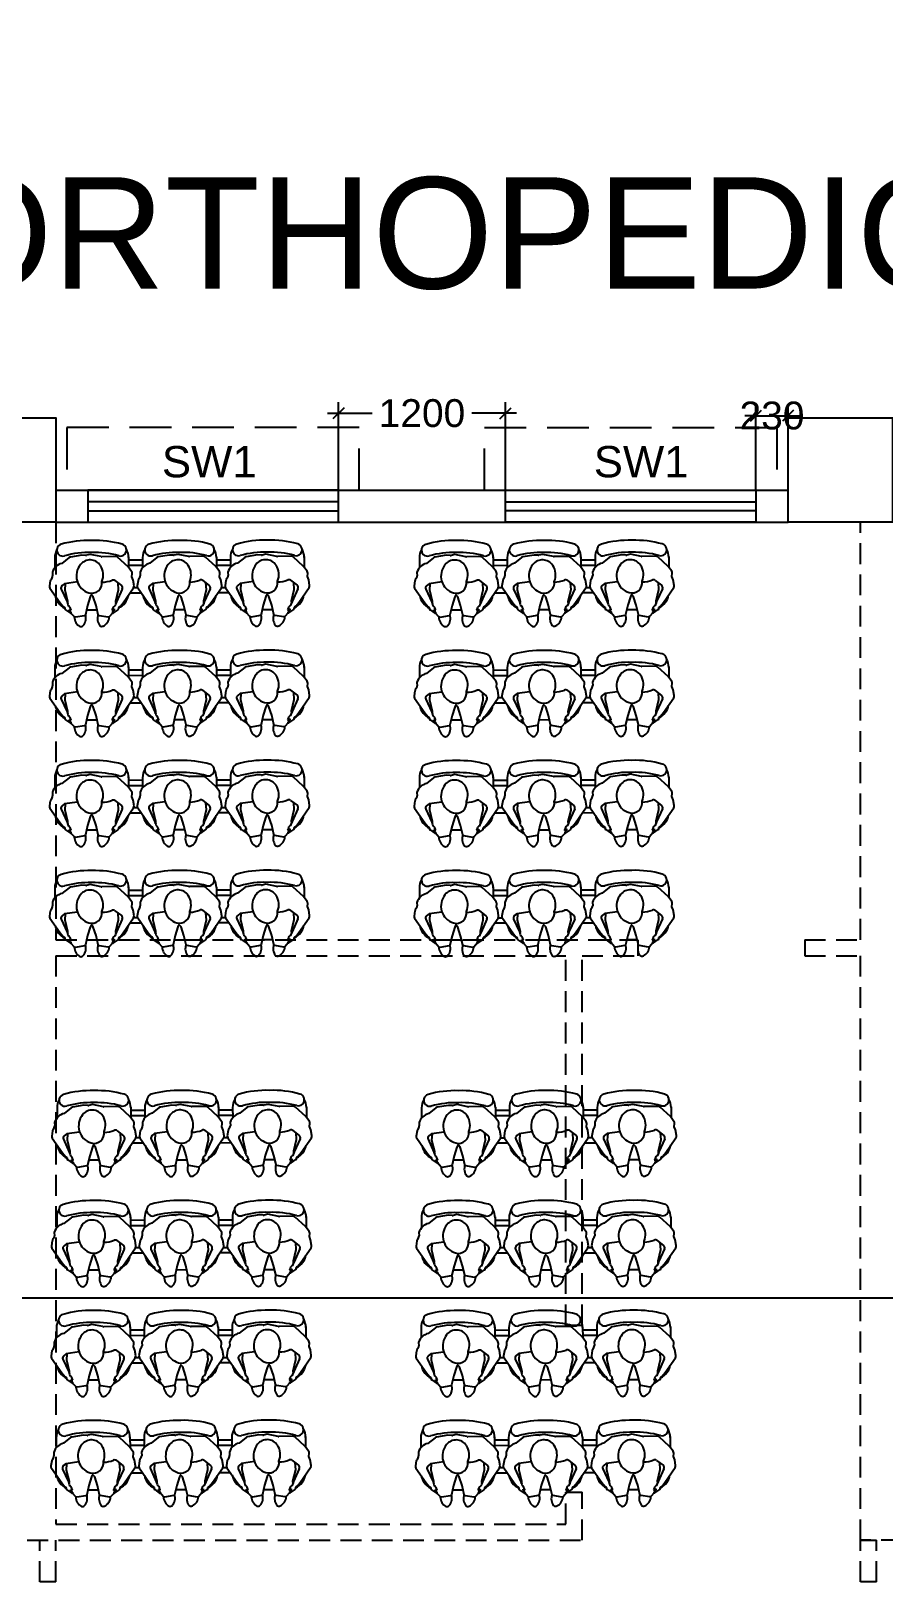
# Model space of a CAD drawing. Extents: x 6345096 to 6738923, y -6490958 to -6305885.
# Drawn here: x 6629733 to 6635861, y -6427259 to -6416114 of the extents above; entities that cross this region are included whole.
import ezdxf
from ezdxf.enums import TextEntityAlignment as Align

# ---------------------------------------------------------------- set-up
doc = ezdxf.new("R2010")
doc.units = 0
doc.header["$LTSCALE"] = 600
doc.header["$MEASUREMENT"] = 0
doc.header["$PDMODE"] = 35
doc.linetypes.add('DASHED', pattern=[0.75, 0.5, -0.25])
doc.linetypes.add('HIDDEN', pattern=[0.375, 0.25, -0.125])
doc.layers.get('0').update_dxf_attribs({"linetype": 'CONTINUOUS'})
doc.layers.get('Defpoints').update_dxf_attribs({"linetype": 'CONTINUOUS'})
for name, color, linetype in [('chajja', 7, 'CONTINUOUS'), ('DIM-TEXT', 8, 'CONTINUOUS'), ('furniture', 33, 'CONTINUOUS'), ('HS', 251, 'CONTINUOUS'), ('joinery', 7, 'CONTINUOUS'), ('LA-column', 3, 'CONTINUOUS'), ('Walls', 7, 'CONTINUOUS'), ('WIN', 151, 'CONTINUOUS'), ('Working Dim', 5, 'CONTINUOUS')]:
    doc.layers.add(name, color=color, linetype=linetype)
doc.styles.add('ari', font='arial.ttf')
doc.styles.add('RT', font='romant.shx')
doc.dimstyles.new('int. dim', dxfattribs={"dimtxt": 200, "dimasz": 80, "dimexe": 80, "dimexo": 0, "dimgap": 70, "dimtad": 0, "dimdec": 0, "dimzin": 12, "dimdsep": 46, "dimtxsty": 'ari', "dimblk": 'OBLIQUE', "dimcen": 2, "dimdle": 80, "dimclrd": 256, "dimclre": 256, "dimclrt": 6, "dimadec": 0, "dimazin": 0, "dimtfac": 1, "dimtdec": 0, "dimtix": 1, "dimtmove": 2, "dimatfit": 3, "dimfxl": 1, "dimtolj": 1, "dimtzin": 0, "dimlwd": -1, "dimlwe": -1, "dimarcsym": 0})
doc.dimstyles.new('TEXT', dxfattribs={"dimscale": 0, "dimtxt": 600, "dimasz": 300, "dimexe": 300, "dimexo": 30, "dimgap": 50, "dimtad": 0, "dimdec": 0, "dimzin": 0, "dimdsep": 46, "dimtxsty": 'RT', "dimblk": 'OBLIQUE', "dimcen": 0.09, "dimdle": 300, "dimclrd": 256, "dimclre": 256, "dimclrt": 170, "dimadec": 0, "dimazin": 0, "dimtfac": 1, "dimtdec": 0, "dimtofl": 0, "dimtmove": 2, "dimatfit": 3, "dimfxl": 1, "dimfrac": 2, "dimtolj": 1, "dimtzin": 0, "dimlwd": -1, "dimlwe": -1, "dimarcsym": 0})

# ---------------------------------------------------------------- blocks, each defined once
blk = doc.blocks.new('_Oblique')
at = {"color": 0, "linetype": 'ByBlock', "lineweight": -2}
blk.add_line((-0.5, -0.5), (0.5, 0.5), dxfattribs=at)
blk = doc.blocks.new('*D1208')
at = {"layer": 'Defpoints', "color": 0, "transparency": 16777216}
for p in [(6633141.764389266, -6418860.612126281), (6631942.263608371, -6419413.709595487, 2.282652357481021), (6633141.764389266, -6419413.709595487, 2.282652357481021)]:
    blk.add_point(p, dxfattribs=at)
at = {"layer": 'Working Dim', "transparency": 16777216}
for p, q in [((6631942.263608371, -6419413.709595487), (6631942.263608371, -6418780.612126281)), ((6633141.764389266, -6419413.709595487), (6633141.764389266, -6418780.612126281)), ((6631862.263608371, -6418860.612126281), (6632183.132689132, -6418860.612126281)), ((6633221.764389266, -6418860.612126281), (6632900.895308505, -6418860.612126281))]:
    blk.add_line(p, q, dxfattribs=at)
at = {"layer": 'Working Dim', "transparency": 16777216, "xscale": 80, "yscale": 80, "zscale": 80, "rotation": 180}
blk.add_blockref('_Oblique', (6631942.263608371, -6418860.612126281), dxfattribs=at)
at = {"layer": 'Working Dim', "transparency": 16777216, "xscale": 80, "yscale": 80, "zscale": 80}
blk.add_blockref('_Oblique', (6633141.764389266, -6418860.612126281), dxfattribs=at)
at = {"layer": 'Working Dim', "color": 6, "transparency": 16777216, "insert": (6632542.013998819, -6418860.612126281), "char_height": 200, "attachment_point": 5, "style": 'ari'}
blk.add_mtext('\\A1;1200', dxfattribs=at)
blk = doc.blocks.new('*D1209')
at = {"layer": 'Defpoints', "color": 0, "transparency": 16777216}
for p in [(6635171.942091179, -6418877.969081855), (6634941.764389266, -6419413.709595487, 2.282652357481021), (6635171.942091179, -6419413.709827297)]:
    blk.add_point(p, dxfattribs=at)
at = {"layer": 'Working Dim', "transparency": 16777216}
for p, q in [((6634941.764389266, -6419413.709595487), (6634941.764389266, -6418797.969081855)), ((6635171.942091179, -6419413.709827297), (6635171.942091179, -6418797.969081855)), ((6634941.764389266, -6418877.969081855), (6634861.764389266, -6418877.969081855)), ((6634941.764389266, -6418877.969081855), (6635171.942091179, -6418877.969081855)), ((6635171.942091179, -6418877.969081855), (6635251.942091179, -6418877.969081855))]:
    blk.add_line(p, q, dxfattribs=at)
at = {"layer": 'Working Dim', "transparency": 16777216, "xscale": 80, "yscale": 80, "zscale": 80}
blk.add_blockref('_Oblique', (6634941.764389266, -6418877.969081855), dxfattribs=at)
at = {"layer": 'Working Dim', "transparency": 16777216, "xscale": 80, "yscale": 80, "zscale": 80, "rotation": 180}
blk.add_blockref('_Oblique', (6635171.942091179, -6418877.969081855), dxfattribs=at)
at = {"layer": 'Working Dim', "color": 6, "transparency": 16777216, "insert": (6635056.853240223, -6418877.969081855), "char_height": 200, "attachment_point": 5, "style": 'ari'}
blk.add_mtext('\\A1;230', dxfattribs=at)
blk = doc.blocks.new('*D1284')
at = {"layer": 'Defpoints', "color": 0, "linetype": 'Continuous', "transparency": 16777216}
for p in [(6610879.353030086, -6414393.57231721, 21.95309540148211), (6651939.580316369, -6414394.748496988, -1.031049310014616), (6610879.353030086, -6415444.190692428)]:
    blk.add_point(p, dxfattribs=at)
at = {"layer": 'DIM-TEXT', "transparency": 16777216}
for p, q in [((6610879.353030086, -6414393.57231721), (6610879.353030086, -6415744.190692428)), ((6651939.580316369, -6414394.748496988), (6651939.580316369, -6415744.190692428)), ((6610579.353030086, -6415444.190692428), (6622377.943225069, -6415444.190692428)), ((6652239.580316369, -6415444.190692428), (6640440.990121385, -6415444.190692428))]:
    blk.add_line(p, q, dxfattribs=at)
at = {"layer": 'DIM-TEXT', "linetype": 'Continuous', "transparency": 16777216, "xscale": 300, "yscale": 300, "zscale": 300, "rotation": 180}
blk.add_blockref('_Oblique', (6610879.353030086, -6415444.190692428), dxfattribs=at)
at = {"layer": 'DIM-TEXT', "linetype": 'Continuous', "transparency": 16777216, "xscale": 300, "yscale": 300, "zscale": 300}
blk.add_blockref('_Oblique', (6651939.580316369, -6415444.190692428), dxfattribs=at)
at = {"layer": 'DIM-TEXT', "color": 170, "linetype": 'Continuous', "transparency": 16777216, "insert": (6631409.466673227, -6415444.190692428), "char_height": 750, "attachment_point": 5, "style": 'ari'}
blk.add_mtext('\\A1;{\\H1.067x;I.P. REGISTRATION & PHARMACY}', dxfattribs=at)
blk = doc.blocks.new('A$C6F2C55AD')
at = {"layer": 'furniture', "color": 8}
for p, q in [((-379.488136456348, 895.9186175279319), (-302.9151567921508, 895.9186175232753)), ((-308.5186075977981, 891.8268335342873), (-377.0625873026438, 817.5046403915621)), ((-273.8890206883661, 917.1142491244245), (-308.5186075977981, 891.8268335342873)), ((-235.9616647660732, 918.6214131303132), (-259.6463024476543, 920.988115404034)), ((-212.3063815920614, 928.0382728995755), (-235.9616647660732, 918.6214131303132)), ((-171.6150009527337, 934.59375047707), (-212.3063815920614, 928.0382728995755)), ((-49.80170306982473, 857.1121898957063), (-156.5472761797719, 931.1703943577595)), ((-382.5350021244958, 803.198110726662), (-381.1063949414529, 703.2699823565781)), ((-209.1837167437188, 797.6543273357674), (-173.4013130317908, 844.1172434773762)), ((-148.4611889650114, 850.3150846483186), (-56.11333401873708, 808.2540532643907)), ((-56.11333401873708, 808.2540532643907), (-39.71453924663365, 802.4041659582872)), ((-24.55517928581685, 836.6232938878238), (-49.80170306982473, 857.1121898957063)), ((-18.59796982258558, 826.9523791898973), (-24.55517928581685, 836.6232938878238)), ((-7.305137885268778, 824.31602666853), (-15.00262630637735, 824.7951200348325)), ((-8.221694601234049, 781.4254727889784), (3.773155673407018, 776.1177836114075)), ((-1.295535846147686, 787.1159368136432), (-5.028752603102475, 793.2156685017981)), ((4.807272672187537, 781.020240195794), (-1.295535846147686, 787.1159368136432)), ((-0.3213375667110085, 792.4227899417747), (11.02467441000044, 788.8415525702294)), ((24.35996054671705, 784.6130194049329), (0.2649262466002256, 820.0056005560327)), ((11.02467441000044, 788.8415525702294), (18.8655013544485, 779.002992992755)), ((-381.4910264452919, 698.9951211167499), (-396.8487988831475, 620.7287340448238)), ((-396.8487988831475, 620.7287340448238), (-391.0914104047697, 593.4014779794961)), ((-390.6732885004021, 588.1080611655489), (-392.1168243535794, 559.2588161351159)), ((-392.1168243535794, 559.2588161351159), (-378.7964901491068, 477.9173148469999)), ((3.026798367500305e-08, 593.2430934265722), (3.37604433298111e-08, 668.5941415873822)), ((-374.5347284851596, 468.3409030176699), (-333.755805126857, 417.4051594221964)), ((-199.8197549721226, 527.8315929952078), (-187.4735960317776, 435.9926405723672)), ((-148.4611889882945, 411.5221503842622), (-56.11333403736353, 453.5831817565486)), ((-56.11333403736353, 453.5831817565486), (-39.71453926409595, 459.4330690603238)), ((-39.71453926409595, 459.4330690603238), (-29.39515440841205, 461.8521862232592)), ((2.138405682053417, 482.2328875132371), (-9.85644459258765, 476.9251983403228)), ((-2.901712821330875, 468.5999794921372), (3.172522680833936, 477.3304309311789)), ((11.02467439486645, 472.9956824437249), (-2.901712821330875, 468.5999794921372)), ((0.2649262268096209, 441.8316344602499), (24.3599605304189, 477.2242156066932)), ((3.581162800546736, 480.5815651186276), (2.138405682053417, 482.2328875132371)), ((3.172522680833936, 477.3304309311789), (3.581162800546736, 480.5815651186276)), ((18.86550133931451, 482.834242018871), (11.02467439486645, 472.9956824437249)), ((-373.9267244527582, 365.9186175267678), (-301.2068748520687, 365.9186175232753)), ((-354.9236263358034, 365.9186175267678), (-354.92362634046, 265.0000000197906)), ((-316.4086472522467, 365.9186175244395), (-316.4086472569034, 265.0000000174623)), ((-269.1110601392575, 347.9835824517068), (-244.0282251499593, 349.2362626874819)), ((-232.0532021275721, 346.1263424938079), (-215.8450169803109, 336.008031895617)), ((-187.4735960317776, 435.9926405723672), (-173.4013130539097, 417.7199915552046)), ((-156.5472762100399, 330.666840672493), (-49.80170309310779, 404.725045125233)), ((-119.4718668167479, 356.3891087588854), (-119.4718668214045, 274.5295087597333)), ((-49.80170309310779, 404.725045125233), (-24.55517930677161, 425.2139411307871)), ((-24.55517930677161, 425.2139411307871), (-18.59796984354034, 434.8848558263853)), ((-15.0026263250038, 437.0421149814501), (-7.305137903895229, 437.5212083477527)), ((-379.488136486616, 265.0000000209548), (-302.9151568235829, 265.0000000162981)), ((-308.5186076303944, 260.9082160273101), (-377.0625873352401, 186.586022884585)), ((-373.9267244574148, 265.0000000197906), (-302.9151568235829, 265.0000000162981)), ((-273.8890207209624, 286.1956316174474), (-308.5186076303944, 260.9082160273101)), ((-235.9616647986695, 287.702795623336), (-259.6463024790864, 290.0694978970569)), ((-212.3063816246577, 297.1196553925984), (-235.9616647986695, 287.702795623336)), ((-171.6150009841658, 303.6751329700928), (-212.3063816246577, 297.1196553925984)), ((-208.1879224709701, 333.1354686338454), (-171.6150009841658, 327.2434845555108)), ((-49.80170310242102, 226.1935723887291), (-156.5472762100399, 300.2517768507823)), ((-156.5339190745726, 330.6761076161638), (-156.5339190757368, 300.2425099071115)), ((-24.55517931841314, 205.7046763808466), (-49.80170310242102, 226.1935723887291)), ((-382.5350021559279, 172.2794932196848), (-381.1063949740492, 72.35136484960094)), ((-209.1837167763151, 166.7357098287903), (-173.4013130632229, 213.198625970399)), ((-148.4611889976077, 219.3964671413414), (-56.11333405133337, 177.3354357574135)), ((-56.11333405133337, 177.3354357574135), (-39.71453927806579, 171.48554845131)), ((-18.59796985518187, 196.0337616829202), (-24.55517931841314, 205.7046763808466)), ((-7.305137916700915, 193.3974091615528), (-15.00262633897364, 193.8765025278553)), ((-8.221694632666185, 150.5068552820012), (3.773155640810728, 145.1991661044303)), ((-1.295535878743976, 156.197319306666), (-5.028752635698766, 162.2970509948209)), ((4.807272641919553, 150.1016226888169), (-1.295535878743976, 156.197319306666)), ((-0.3213375993072987, 161.5041724347975), (11.02467437856831, 157.9229350632522)), ((24.35996051412076, 153.6944018979557), (0.2649262151680887, 189.0869830490556)), ((11.02467437856831, 157.9229350632522), (18.86550132185221, 148.0843754857779)), ((-381.4910264755599, 68.07650360977277), (-396.8487989134155, -10.18988346215338)), ((-2.328306436538696e-09, -37.67552408040501), (2.328306436538696e-09, 37.67552408040501)), ((-396.8487989134155, -10.18988346215338), (-391.0914104362018, -37.51713952748105)), ((-390.6732885318343, -42.81055634142831), (-392.1168243850116, -71.65980137186125)), ((-392.1168243850116, -71.65980137186125), (-378.7964901817031, -153.0013026599772)), ((-199.8197550047189, -103.0870245117694), (-187.4735960620455, -194.9259769346099)), ((-374.5347285154276, -162.5777144893073), (-333.7558051594533, -213.5134580847807)), ((-187.4735960620455, -194.9259769346099), (-173.4013130853418, -213.1986259517726)), ((-148.4611890185624, -219.3964671250433), (-56.11333406879567, -177.3354357504286)), ((-56.11333406879567, -177.3354357504286), (-39.71453929552808, -171.4855484466534)), ((-49.80170312453993, -226.1935723817442), (-24.55517933820374, -205.70467637619)), ((-39.71453929552808, -171.4855484466534), (-29.39515443984419, -169.066431283718)), ((-24.55517933820374, -205.70467637619), (-18.59796987380832, -196.0337616805919)), ((-15.00262635760009, -193.876502525527), (-7.305137936491519, -193.3974091592245)), ((2.138405649457127, -148.6857299937401), (-9.85644462518394, -153.9934191689827)), ((-2.901712852763012, -162.31863801484), (3.172522649401799, -153.5881865757983)), ((11.02467436343431, -157.9229350632522), (-2.901712852763012, -162.31863801484)), ((0.264926195377484, -189.0869830490556), (24.35996049898677, -153.694401900284)), ((3.581162769114599, -150.3370523883495), (2.138405649457127, -148.6857299937401)), ((3.172522649401799, -153.5881865757983), (3.581162769114599, -150.3370523883495)), ((18.86550130788237, -148.0843754881062), (11.02467436343431, -157.9229350632522)), ((-379.4881365145557, -264.9999999790452), (-301.2068748823367, -264.9999999837019)), ((-354.9236263733474, -264.9999999805077), (-354.923626378004, -365.9186174874849)), ((-316.4086472897907, -264.999999982836), (-316.4086472944473, -365.9186174898132)), ((-269.1110601706896, -282.9350350552704), (-244.0282251825556, -281.6823548194952)), ((-212.3063816622016, -333.7989621146771), (-235.9616648362135, -343.2158218839395)), ((-232.0532021590043, -284.7922750131693), (-215.845017011743, -294.9105856113601)), ((-171.6150010217098, -327.2434845371827), (-212.3063816622016, -333.7989621146771)), ((-208.1879225024022, -297.7831488731317), (-171.615001015598, -303.6751329514664)), ((-156.5472762403078, -300.2517768344842), (-49.80170312453993, -226.1935723817442)), ((-49.80170313996496, -404.7250451185464), (-156.5472762475838, -330.6668406564932)), ((-156.5339191121166, -300.2425098911117), (-156.5339191132807, -330.676107600164)), ((-119.4718668542919, -274.5295087483901), (-119.4718668589485, -356.3891087475422)), ((-379.4881365241599, -365.9186174863207), (-302.9151568611269, -365.9186174909773)), ((-308.5186076679383, -370.0104014799654), (-377.062587372784, -444.3325946226905)), ((-373.9267244949588, -365.9186174874849), (-302.9151568611269, -365.9186174909773)), ((-273.8890207585064, -344.7229858898281), (-308.5186076679383, -370.0104014799654)), ((-235.9616648362135, -343.2158218839395), (-259.6463025166304, -340.8491196102186)), ((-209.1837168138591, -464.1829076784852), (-173.4013131007669, -417.7199915368765)), ((-148.4611890351516, -411.5221503659341), (-56.11333408887731, -453.583181749862)), ((-24.55517935595708, -425.2139411264288), (-49.80170313996496, -404.7250451185464)), ((-18.59796989272581, -434.8848558243553), (-24.55517935595708, -425.2139411264288)), ((-7.305137954244856, -437.5212083457227), (-15.00262637651758, -437.0421149794201)), ((24.35996047657682, -477.2242156093198), (0.2649261776241474, -441.8316344582199)), ((-382.5350021934719, -458.6391242875907), (-381.1063950115931, -558.5672526576745)), ((-56.11333408887731, -453.583181749862), (-39.71453931560973, -459.4330690559655)), ((-8.221694670210127, -480.4117622252743), (3.773155603266787, -485.7194514028452)), ((-1.295535916287918, -474.7212982006095), (-5.028752673242707, -468.6215665124546)), ((4.807272604375612, -480.8169948184586), (-1.295535916287918, -474.7212982006095)), ((-0.3213376368512399, -469.414445072478), (11.02467434102437, -472.9956824440233)), ((11.02467434102437, -472.9956824440233), (18.86550128430827, -482.8342420214976)), ((-381.4910265131039, -562.8421138975027), (-396.8487989509595, -641.1085009694289)), ((-396.8487989509595, -641.1085009694289), (-391.0914104737458, -668.4357570347565)), ((-3.987224772572517e-08, -668.5941415876805), (-3.521563485264778e-08, -593.2430934268705)), ((-390.6732885693782, -673.7291738487038), (-392.1168244225555, -702.5784188791367)), ((-392.1168244225555, -702.5784188791367), (-378.7964902192471, -783.9199201672527)), ((-199.8197550422628, -734.0056420190449), (-187.4735960995895, -825.8445944418854)), ((2.138405611913186, -779.6043475010156), (-9.856444662727881, -784.9120366762581)), ((3.581162731570657, -781.255669895625), (2.138405611913186, -779.6043475010156)), ((18.86550127033843, -779.0029929953816), (11.02467432589037, -788.8415525705277)), ((-374.5347285529715, -793.4963319965827), (-333.7558051969972, -844.4320755920562)), ((-187.4735960995895, -825.8445944418854), (-173.4013131228858, -844.117243459048)), ((-156.5472762778518, -931.1703943417597), (-49.80170316208387, -857.1121898890196)), ((-148.4611890561064, -850.3150846323188), (-56.11333410633961, -808.2540532577041)), ((-56.11333410633961, -808.2540532577041), (-39.71453933307203, -802.4041659539289)), ((-49.80170316208387, -857.1121898890196), (-24.55517937574768, -836.6232938834655)), ((-39.71453933307203, -802.4041659539289), (-29.39515447738813, -799.9850487909935)), ((-24.55517937574768, -836.6232938834655), (-18.59796991135227, -826.9523791878673)), ((-15.00262639514403, -824.7951200328025), (-7.305137974035461, -824.3160266665)), ((-2.901712890306953, -793.2372555221154), (3.172522611857858, -784.5068040830738)), ((11.02467432589037, -788.8415525705277), (-2.901712890306953, -793.2372555221154)), ((0.2649261578335427, -820.005600556331), (24.35996046144282, -784.6130194075595)), ((3.172522611857858, -784.5068040830738), (3.581162731570657, -781.255669895625)), ((-379.4881365520996, -895.9186174863207), (-301.2068749198806, -895.9186174909773)), ((-269.1110602082335, -913.8536525625459), (-244.0282252200996, -912.6009723267707)), ((-232.0532021965482, -915.7108925204448), (-215.845017049287, -925.8292031186356)), ((-208.1879225399462, -928.7017663804072), (-171.6150010531419, -934.5937504587419))]:
    blk.add_line(p, q, dxfattribs=at)
for points in [[(-193.2783708767965, 818.4210475091822), (-141.0230034636334, 821.6842749959324), (-59.37399188173003, 802.1049100486562), (-41.77521980833262, 803.1392656534445)], [(-41.77521982695907, 458.6979693651665), (-59.37399189919233, 459.7323249722831), (-141.023003483424, 440.1529600319918), (-186.8255025788676, 443.0132207425777)], [(-193.2783709093928, 187.5024300022051), (-141.0230034962296, 190.7656574889552), (-59.37399191316217, 171.186292541679), (-41.77521984092891, 172.2206481464673)], [(-41.77521985722706, -172.2206481418107), (-59.37399193062447, -171.1862925346941), (-141.0230035148561, -190.7656574749853), (-186.8255026102997, -187.9053967643995)], [(-193.2783709469368, -443.4161875050704), (-141.0230035337736, -440.1529600183203), (-59.37399195070611, -459.7323249655965), (-41.77521987847285, -458.6979693608082)], [(-41.775219894771, -803.1392656490862), (-59.37399196816841, -802.1049100419696), (-141.0230035524, -821.6842749822608), (-186.8255026478437, -818.824014271675)]]:
    blk.add_lwpolyline(points, dxfattribs=at)
for points in [[(24.0048821142409, 780.6265955069102), (51.57601177110337, 756.1394328426104, -0.2598477687261638), (54.16433189995587, 748.7310225551482), (42.79136076453142, 683.3911610685755, -0.3025472686620486), (36.63564934162423, 676.9134580413811), (-29.98034771764651, 661.7861279437784), (-92.0335965231061, 642.2067629999947), (-107.145462539047, 628.3580875420012), (-92.03359652427025, 619.6304720232729), (-29.98034772113897, 600.0511070748325), (36.63564933696762, 584.923776970245, -0.3025472686620486), (42.79136075871065, 578.4460739407223), (54.16433188831434, 513.1062124541495, -0.2598477687261637), (51.57601175829768, 505.6978021666873), (24.00488209910691, 481.2106395070441)], [(24.00488208280876, 149.7079779976048), (51.57601173967123, 125.2208153356332, -0.2598477687261638), (54.16433186852373, 117.8124050481711), (42.79136073309928, 52.47254356159829, -0.3025472686620486), (36.63564930902794, 45.99484053440392), (-29.9803477502428, 30.86751043680124), (-92.03359655453824, 11.28814549301751), (-107.1454625716433, -2.560529964976013), (-92.03359655570239, -11.28814548370428), (-29.98034775257111, -30.86751043214463), (36.63564930437133, -45.99484053673223, -0.3025472686620486), (42.79136072727852, -52.4725435662549), (54.16433185571805, -117.8124050528277, -0.2598477687261637), (51.57601172686554, -125.2208153402898), (24.00488206767477, -149.7079779999331)], [(24.00488204526482, -481.2106395096707), (51.57601170212729, -505.6978021716423, -0.2598477687261638), (54.16433183097979, -513.1062124591044), (42.79136069555534, -578.4460739456772, -0.3025472686620486), (36.635649271484, -584.9237769728716), (-29.98034778778674, -600.0511070704742), (-92.03359659208218, -619.630472014258), (-107.1454626091872, -633.4791474722515), (-92.03359659324633, -642.2067629909798), (-29.98034779011505, -661.7861279394201), (36.63564926682739, -676.9134580440077, -0.3025472686620486), (42.79136068973457, -683.3911610735304), (54.16433181817411, -748.7310225601032, -0.2598477687261637), (51.5760116893216, -756.1394328475653), (24.00488203013083, -780.6265955072085)]]:
    blk.add_lwpolyline(points, format="xyb", dxfattribs=at)
for points in [[(114.8120866552927, 688.6798312957399, 0.2816500805003282), (117.5247504119761, 712.3175720963627, 0.2814323983993611), (51.57601177110337, 756.1394328426104, -0.2598477687261321), (54.16433189995587, 748.7310225551482), (42.79136076453142, 683.3911610685755, -0.3025472686620486), (36.63564934162423, 676.9134580413811, 0.254293535609707)], [(114.8120866250247, 57.76121378876269, 0.2816500805003282), (117.5247503793798, 81.39895458938554, 0.2814323983993611), (51.57601173967123, 125.2208153356332, -0.2598477687261321), (54.16433186852373, 117.8124050481711), (42.79136073309928, 52.47254356159829, -0.3025472686620486), (36.63564930902794, 45.99484053440392, 0.254293535609707)], [(114.8120865874807, -573.1574037185128, 0.2816500805003282), (117.5247503418359, -549.51966291789, 0.2814323983993611), (51.57601170212729, -505.6978021716423, -0.2598477687261321), (54.16433183097979, -513.1062124591044), (42.79136069555534, -578.4460739456772, -0.3025472686620486), (36.635649271484, -584.9237769728716, 0.254293535609707)]]:
    blk.add_lwpolyline(points, format="xyb", close=True, dxfattribs=at)
for centre, radius, start, end in [((-373.9267244329676, 770.9186175267678), 125, 90, 118.9698760483449), ((-261.7012070433702, 900.4237751511391), 20.66675405007668, 84.29362595773163, 126.1378806533663), ((-168.3279211842455, 914.1900785139296), 20.66675405007668, 55.2477659311249, 99.15185050075416), ((-124.9999999615829, 770.9186175151262), 125, 25.44073848223729, 79.81531808983108), ((235.5888755223714, 651.7084531078581), 733.2415420740755, 164.3610324211371, 181.6247435874132), ((-428.8894516113214, 837.721377806738), 43.21816900186263, 344.3610324211372, 164.3610403442383), ((235.5888755223714, 651.7084531078581), 646.8052040703502, 164.3610324211371, 181.8419379274444), ((-361.8703597434796, 803.4935396222863), 20.66675405007668, 137.316061907253, 180.8190645315439), ((-192.8098559903447, 785.0443548150361), 20.66675405007668, 142.3991165029155, 201.4261003682041), ((-157.0274522784166, 831.5072709554806), 20.66675405007668, 65.51249059596604, 142.3991165029155), ((-36.53862801846117, 792.7322633552831), 10.17998585883885, 45.43504253982758, 108.1783536145256), ((-5.444122827611864, 805.9517569374293), 24.68306137834384, 193.9888404296362, 263.5388510260906), ((-14.71966578974389, 829.3413848034106), 4.555062017771421, 211.6327515288471, 266.4384922844761), ((-7.920247911242768, 814.4331883243285), 9.90196213163699, 34.24677400633241, 86.43849228447611), ((-3.421405132394284, 788.3880001690704), 5.088216525663519, 52.46368977696928, 108.4149156147865), ((2.921155862277374, 779.1319228347857), 2.668928450262218, 329.2946492521582, 45.03340424398825), ((19.64267723029479, 783.0241711810231), 4.977670195790181, 288.5808501921942, 18.61425844390149), ((-401.7710373224691, 702.9745534609538), 20.66675405007668, 348.8982251555689, 0.8190645315439066), ((-268.6443979106843, 619.1304296220187), 89.12459848921588, 123.3122255821004, 231.3111066464587), ((-250.3764630947262, 591.3330842275172), 122.3873382061522, 67.1496863469771, 123.3122255821004), ((-408.7054886959959, 700.3223081526812), 211.257262412318, 1.180688798723248, 21.42610036820405), ((-192.4968604196329, 630.9186175186187), 73.92576745053157, 343.9718485084844, 98.05092789628328), ((0.01273426925763488, 780.8591845945921), 6.051582636939189, 308.4180548568768, 329.2946492521582), ((20.54461258579977, 780.3411584510468), 2.147114650330064, 218.5530467163003, 288.5808501711016), ((235.5888755212072, 610.1287818828132), 733.2415420740755, 178.3752564059194, 195.6389675732425), ((235.5888755212072, 610.1287818828132), 646.8052040703502, 178.1580620656806, 195.6389675732425), ((-411.3142191199586, 589.1408758319449), 20.66675405007668, 357.1354678809144, 11.89725449393175), ((-240.2371261734515, 644.6333072008565), 123.5969430699223, 285.5428518006871, 343.9718485084844), ((62.30441515683196, 512.779527810635), 75.90828296244406, 47.32958361555979, 108.8977604747431), ((98.29018546966836, 551.8448435782921), 22.79450503851535, 344.3632440228485, 47.28275688031359), ((-358.4013918752316, 481.2571785168257), 20.66675405007668, 189.30010463184, 218.6806042917501), ((-242.2951353993267, 652.0327542675659), 131.2772567913798, 231.3111066464587, 285.5428518006871), ((-6.95251077413559, 452.960674513597), 24.13982671482245, 96.90920793531086, 158.387111049342), ((20.54461257066578, 481.4960765605792), 2.147114650330043, 71.4191498218454, 141.446953278687), ((19.64267721399665, 478.8130638306029), 4.977670195790171, 341.385741546935, 71.41914980075273), ((48.96927023422904, 587.7433949743863), 82.7480669925238, 271.2733144760992, 329.4640638981378), ((-428.8894516322762, 424.1158572514541), 43.21816900186263, 195.6389596478373, 15.63896757324256), ((-373.9267244469374, 490.9186175267678), 125, 241.0301239515542, 270), ((-237.5128833472263, 442.2166086686775), 99.38967756539844, 194.4560972355261, 251.4626901704445), ((-242.9973764065653, 328.5952337924391), 20.66675405007668, 58.02463540549226, 92.85907505918479), ((-204.9008427024819, 353.5391405969858), 20.66675405007668, 238.0246354054923, 260.8481494924948), ((-157.0274522993714, 430.3299640747719), 20.66675405007668, 217.6008834864089, 294.4875093966679), ((-124.9999999755528, 490.9186175151262), 125, 280.1846819101689, 334.5592615116244), ((-14.71966580953449, 432.495850212872), 4.555062017771417, 93.56150770884078, 148.367248464967), ((-7.92024792986922, 447.4040466919541), 9.901962131636987, 273.5615077088408, 325.7532259878278), ((-428.8894516427536, 206.8027602997608), 43.21816900186263, 344.3610324211372, 164.3610403442383), ((-373.9267244632356, 140.0000000197906), 125, 90, 118.9698760483449), ((-261.7012070748024, 269.505157644162), 20.66675405007668, 84.29362595773163, 126.1378806533663), ((-168.3279212133493, 347.6471565186512), 20.66675405007668, 260.8481494924948, 304.7522340687563), ((-168.3279212168418, 283.2714610069524), 20.66675405007668, 55.2477659311249, 99.15185050075416), ((-124.9999999930151, 140.0000000081491), 125, 25.44073848223729, 79.81531808983108), ((235.5888754909392, 20.78983560088091), 733.2415420740755, 164.3610324211371, 181.6247435874132), ((235.5888754909392, 20.78983560088091), 646.8052040703502, 164.3610324211371, 181.8419379274444), ((-361.8703597749118, 172.5749221153092), 20.66675405007668, 137.316061907253, 180.8190645315439), ((-192.8098560217768, 154.1257373080589), 20.66675405007668, 142.3991165029155, 201.4261003682041), ((-408.705488727428, 69.40369064570405), 211.257262412318, 1.180688798723248, 21.42610036820405), ((-157.0274523110129, 200.5886534485035), 20.66675405007668, 65.51249059596604, 142.3991165029155), ((-36.5386280498933, 161.8136458483059), 10.17998585883885, 45.43504253982758, 108.1783536145256), ((-5.444122860208154, 175.0331394281238), 24.68306137834384, 193.9888404296362, 263.5388510260906), ((-14.71966582117602, 198.4227672964334), 4.555062017771421, 211.6327515288471, 266.4384922844761), ((-7.920247942674905, 183.5145708173513), 9.90196213163699, 34.24677400633241, 86.43849228447611), ((-3.421405164990574, 157.4693826620933), 5.088216525663519, 52.46368977696928, 108.4149156147865), ((0.01273423782549798, 149.9405670876149), 6.051582636939189, 308.4180548568768, 329.2946492521582), ((2.921155830845237, 148.2133053278085), 2.668928450262218, 329.2946492521582, 45.03340424398825), ((20.54461255436763, 149.4225409440696), 2.147114650330064, 218.5530467163003, 288.5808501711016), ((19.6426771976985, 152.105553674046), 4.977670195790181, 288.5808501921942, 18.61425844390149), ((235.5888754897751, -20.78983562416397), 733.2415420740755, 178.3752564059194, 195.6389675732425), ((235.5888754897751, -20.78983562416397), 646.8052040703502, 178.1580620656806, 195.6389675732425), ((-401.7710373539012, 72.05593595397659), 20.66675405007668, 348.8982251555689, 0.8190645315439066), ((-268.6443979409523, -11.78818788495846), 89.12459848921588, 123.3122255821004, 231.3111066464587), ((-250.3764631273225, -39.58553327945992), 122.3873382061522, 67.1496863469771, 123.3122255821004), ((-192.496860451065, 1.164153218269348e-08), 73.92576745053157, 343.9718485084844, 98.05092789628328), ((-411.3142191513907, -41.7777416750323), 20.66675405007668, 357.1354678809144, 11.89725449393175), ((-242.2951354307588, 21.11413676058874), 131.2772567913798, 231.3111066464587, 285.5428518006871), ((-240.2371262060478, 13.71468969387934), 123.5969430699223, 285.5428518006871, 343.9718485084844), ((62.30441512539983, -118.1390896986704), 75.90828296244406, 47.32958361555979, 108.8977604747431), ((48.96927020279691, -43.17522253259085), 82.7480669925238, 271.2733144760992, 329.4640638981378), ((98.29018543823622, -79.07377392868511), 22.79450503851535, 344.3632440228485, 47.28275688031359), ((-428.8894516637083, -206.802760255523), 43.21816900186263, 195.6389596478373, 15.63896757324256), ((-358.4013919066638, -149.6614389901515), 20.66675405007668, 189.30010463184, 218.6806042917501), ((-237.5128833786584, -188.7020088382997), 99.38967756539844, 194.4560972355261, 251.4626901704445), ((-157.0274523308035, -200.5886534322053), 20.66675405007668, 217.6008834864089, 294.4875093966679), ((-125.0000000069849, -139.9999999918509), 125, 280.1846819101689, 334.5592615116244), ((-6.952510805567726, -177.9579429933801), 24.13982671482245, 96.90920793531086, 158.387111049342), ((-14.71966584213078, -198.4227672941051), 4.555062017771417, 93.56150770884078, 148.367248464967), ((-7.920247961301357, -183.514570815023), 9.901962131636987, 273.5615077088408, 325.7532259878278), ((20.54461253923364, -149.4225409463979), 2.147114650330043, 71.4191498218454, 141.446953278687), ((19.64267718140036, -152.1055536763743), 4.977670195790171, 341.385741546935, 71.41914980075273), ((-373.9267244772054, -139.9999999802094), 125, 241.0301239515542, 270), ((-242.9973764391616, -302.3233837145381), 20.66675405007668, 58.02463540549226, 92.85907505918479), ((-204.9008427327499, -277.3794769099914), 20.66675405007668, 238.0246354054923, 260.8481494924948), ((-168.3279212447815, -283.271460988326), 20.66675405007668, 260.8481494924948, 304.7522340687563), ((-168.3279212543857, -347.647156500323), 20.66675405007668, 55.2477659311249, 99.15185050075416), ((235.5888754533953, -610.1287819063946), 733.2415420740755, 164.3610324211371, 181.6247435874132), ((-428.8894516802975, -424.1158572075146), 43.21816900186263, 344.3610324211372, 164.3610403442383), ((-373.9267245007795, -490.9186174874849), 125, 90, 118.9698760483449), ((235.5888754533953, -610.1287819063946), 646.8052040703502, 164.3610324211371, 181.8419379274444), ((-361.8703598124557, -458.3436953919663), 20.66675405007668, 137.316061907253, 180.8190645315439), ((-261.7012071123463, -361.4134598631135), 20.66675405007668, 84.29362595773163, 126.1378806533663), ((-157.0274523485568, -430.329964058772), 20.66675405007668, 65.51249059596604, 142.3991165029155), ((-125.000000030559, -490.9186174991264), 125, 25.44073848223729, 79.81531808983108), ((-14.71966585871996, -432.495850210842), 4.555062017771421, 211.6327515288471, 266.4384922844761), ((-7.920247980218846, -447.4040466899241), 9.90196213163699, 34.24677400633241, 86.43849228447611), ((-250.3764631648664, -670.5041507867354), 122.3873382061522, 67.1496863469771, 123.3122255821004), ((-192.8098560593207, -476.7928801992166), 20.66675405007668, 142.3991165029155, 201.4261003682041), ((-408.705488764972, -561.5149268615714), 211.257262412318, 1.180688798723248, 21.42610036820405), ((-192.4968604886089, -630.918617495634), 73.92576745053157, 343.9718485084844, 98.05092789628328), ((-36.53862808743725, -469.1049716589696), 10.17998585883885, 45.43504253982758, 108.1783536145256), ((-5.444122897752095, -455.8854780791517), 24.68306137834384, 193.9888404296362, 263.5388510260906), ((-3.421405202534515, -473.4492348451822), 5.088216525663519, 52.46368977696928, 108.4149156147865), ((0.0127342002815567, -480.9780504196606), 6.051582636939189, 308.4180548568768, 329.2946492521582), ((2.921155793301295, -482.705312179467), 2.668928450262218, 329.2946492521582, 45.03340424398825), ((20.54461251682369, -481.4960765632059), 2.147114650330064, 218.5530467163003, 288.5808501711016), ((19.64267716015456, -478.8130638332295), 4.977670195790181, 288.5808501921942, 18.61425844390149), ((235.5888754522312, -651.7084531314395), 733.2415420740755, 178.3752564059194, 195.6389675732425), ((235.5888754522312, -651.7084531314395), 646.8052040703502, 178.1580620656806, 195.6389675732425), ((-411.3142191889347, -672.6963591823078), 20.66675405007668, 357.1354678809144, 11.89725449393175), ((-401.7710373914451, -558.8626815532989), 20.66675405007668, 348.8982251555689, 0.8190645315439066), ((-268.6443979784963, -642.706805392234), 89.12459848921588, 123.3122255821004, 231.3111066464587), ((-240.2371262435918, -617.2039278133961), 123.5969430699223, 285.5428518006871, 343.9718485084844), ((-242.2951354683028, -609.8044807466867), 131.2772567913798, 231.3111066464587, 285.5428518006871), ((20.5446125016897, -780.3411584536734), 2.147114650330043, 71.4191498218454, 141.446953278687), ((19.64267714385642, -783.0241711836497), 4.977670195790171, 341.385741546935, 71.41914980075273), ((62.30441508785589, -749.0577072059459), 75.90828296244406, 47.32958361555979, 108.8977604747431), ((48.96927016525296, -674.0938400398663), 82.7480669925238, 271.2733144760992, 329.4640638981378), ((98.29018540069228, -709.9923914359606), 22.79450503851535, 344.3632440228485, 47.28275688031359), ((-428.8894517012523, -837.7213777627985), 43.21816900186263, 195.6389596478373, 15.63896757324256), ((-373.9267245147494, -770.9186174874849), 125, 241.0301239515542, 270), ((-358.4013919442077, -780.580056497427), 20.66675405007668, 189.30010463184, 218.6806042917501), ((-237.5128834162024, -819.6206263455751), 99.38967756539844, 194.4560972355261, 251.4626901704445), ((-157.0274523683474, -831.5072709394808), 20.66675405007668, 217.6008834864089, 294.4875093966679), ((-125.0000000445289, -770.9186174991264), 125, 280.1846819101689, 334.5592615116244), ((-6.952510843111668, -808.8765605006556), 24.13982671482245, 96.90920793531086, 158.387111049342), ((-14.71966587967472, -829.3413848013806), 4.555062017771417, 93.56150770884078, 148.367248464967), ((-7.920247998845298, -814.4331883222985), 9.901962131636987, 273.5615077088408, 325.7532259878278), ((-242.9973764767055, -933.2420012218136), 20.66675405007668, 58.02463540549226, 92.85907505918479), ((-204.9008427702938, -908.2980944172668), 20.66675405007668, 238.0246354054923, 260.8481494924948), ((-168.3279212823254, -914.1900784956015), 20.66675405007668, 260.8481494924948, 304.7522340687563)]:
    blk.add_arc(centre, radius, start, end, dxfattribs=at)
blk = doc.blocks.new('*D2221')
at = {"layer": 'Defpoints', "color": 0, "transparency": 16777216}
for p in [(6619939.537660991, -6424765.751829422, -1.318770327707398), (6636454.540801706, -6424763.752848662, 1.720622745101405), (6619939.537660991, -6425218.735993496)]:
    blk.add_point(p, dxfattribs=at)
at = {"layer": 'Working Dim', "transparency": 16777216}
for p, q in [((6619939.537660991, -6424765.751829422), (6619939.537660991, -6425298.735993496)), ((6636454.540801706, -6424763.752848662), (6636454.540801706, -6425298.735993496)), ((6619859.537660991, -6425218.735993496), (6627759.37210993, -6425218.735993496)), ((6636534.540801706, -6425218.735993496), (6628634.706352768, -6425218.735993496))]:
    blk.add_line(p, q, dxfattribs=at)
at = {"layer": 'Working Dim', "transparency": 16777216, "xscale": 80, "yscale": 80, "zscale": 80, "rotation": 180}
blk.add_blockref('_Oblique', (6619939.537660991, -6425218.735993496), dxfattribs=at)
at = {"layer": 'Working Dim', "transparency": 16777216, "xscale": 80, "yscale": 80, "zscale": 80}
blk.add_blockref('_Oblique', (6636454.540801706, -6425218.735993496), dxfattribs=at)
at = {"layer": 'Working Dim', "color": 6, "transparency": 16777216, "insert": (6628197.039231349, -6425218.735993496), "char_height": 200, "attachment_point": 5, "style": 'ari'}
blk.add_mtext('\\A1;16515', dxfattribs=at)
blk = doc.blocks.new('*D2385')
at = {"layer": 'Defpoints', "color": 0, "linetype": 'Continuous', "transparency": 16777216}
for p in [(6610879.626703819, -6417570.097193628), (6651939.587346743, -6418893.70638294, -2.091664755327629), (6610879.626703819, -6419423.699790214, -0.3481877750270197)]:
    blk.add_point(p, dxfattribs=at)
at = {"layer": 'DIM-TEXT', "transparency": 16777216}
for p, q in [((6610879.626703819, -6419423.699790214), (6610879.626703819, -6417270.097193628)), ((6651939.587346743, -6418893.70638294), (6651939.587346743, -6417270.097193628)), ((6610579.626703819, -6417570.097193628), (6625608.287789264, -6417570.097193628)), ((6652239.587346743, -6417570.097193628), (6637210.926261297, -6417570.097193628))]:
    blk.add_line(p, q, dxfattribs=at)
at = {"layer": 'DIM-TEXT', "linetype": 'Continuous', "transparency": 16777216, "xscale": 300, "yscale": 300, "zscale": 300, "rotation": 180}
blk.add_blockref('_Oblique', (6610879.626703819, -6417570.097193628), dxfattribs=at)
at = {"layer": 'DIM-TEXT', "linetype": 'Continuous', "transparency": 16777216, "xscale": 300, "yscale": 300, "zscale": 300}
blk.add_blockref('_Oblique', (6651939.587346743, -6417570.097193628), dxfattribs=at)
at = {"layer": 'DIM-TEXT', "color": 170, "linetype": 'Continuous', "transparency": 16777216, "insert": (6631409.607025281, -6417570.097193628), "char_height": 750, "attachment_point": 5, "style": 'ari'}
blk.add_mtext('\\A1;{\\H1.067x;OPD - ORTHOPEDICS}', dxfattribs=at)
blk = doc.blocks.new('A$C2CD672AE')
at = {"layer": 'Walls', "color": 8, "linetype": 'HIDDEN'}
for p, q in [((99592.06060897559, 37010.19214703422), (104852.5613900498, 37010.19214703422)), ((99592.06060897559, 36780.19214703422), (104852.5613900498, 36780.19214703422)), ((99592.06060897559, 36780.19214703422), (99592.06085291505, 33780.19214703515)), ((105372.561389952, 33780.19214703422), (105372.5613900535, 36780.19359765574)), ((99592.06060897559, 33780.19214703422), (103772.5308856238, 33780.19214703422)), ((103772.5308856238, 33780.19214703422), (103772.5308856247, 33665.19207503833)), ((104972.5308865374, 33780.19214703422), (105372.5613899343, 33780.19214703422)), ((104972.5308865374, 33780.19214703422), (104972.5308865365, 33665.19207503833)), ((99592.06060897559, 33665.19207503833), (103257.5003102385, 33665.19207503833)), ((99592.06086226646, 33665.19207503833), (99592.06119443104, 29580.18853595201)), ((103257.5003101565, 31010.18912110943), (103257.5003102375, 33665.19207503833)), ((103372.5003822315, 33665.19207503833), (103772.5308856247, 33665.19207503833)), ((103372.5003821505, 31010.1891211085), (103372.5003822325, 33665.19207503833)), ((104972.5308865374, 33665.19207503833), (105372.5613899305, 33665.19207503833)), ((105372.5613898067, 29465.19347592629), (105372.5613899464, 33665.19207503833)), ((103257.5002225647, 31010.18912110943), (103372.5003821496, 31010.1891211085)), ((103257.5002225647, 29810.18912019581), (103372.5003821151, 29810.18912019581)), ((103257.5003101174, 29580.19132657163), (103257.5003101211, 29810.18912019581)), ((103372.5003821095, 29465.19135285541), (103372.5003821142, 29810.18912019674)), ((99592.06119443104, 29580.18853595108), (103257.5003101174, 29580.19132657163)), ((97362.06105646864, 29465.19280935265), (103372.5003821086, 29465.19330241531)), ((99477.06121342815, 29165.19347512163), (99477.06121342909, 29465.19347592629)), ((99592.0612134356, 29165.19347512163), (99592.0612134356, 29465.19347592629)), ((105372.5613898057, 29165.19347512163), (105372.5613898067, 29465.19347592629)), ((107472.5868978808, 29465.19346898049), (105372.5613898067, 29465.19347592629)), ((105372.5613898057, 29465.193466492), (105487.5611792877, 29465.19347592536)), ((105487.5613898132, 29165.19347512163), (105487.5613898132, 29465.19347592629)), ((99592.0612134356, 29165.19347512163), (99477.06116422918, 29165.19347512163)), ((105487.5613898132, 29165.19347512163), (105372.5613406068, 29165.19347512163))]:
    blk.add_line(p, q, dxfattribs=at)

msp = doc.modelspace()

# ---------------------------------------------------------------- linework, layer by layer
at = {"layer": 'chajja', "color": 7, "linetype": 'DASHED', "elevation": 2.282652357481021}
for points in [[(6632091.263608378, -6419413.708831393), (6632091.263413061, -6418963.708831386), (6629991.263413069, -6418963.709612601), (6629991.263608371, -6419413.709612609)], [(6632991.764389259, -6419413.708831393), (6632991.764584576, -6418963.708831386), (6635091.764584568, -6418963.709612601), (6635091.764389266, -6419413.709612609)]]:
    msp.add_lwpolyline(points, dxfattribs=at)
at = {"layer": 'LA-column', "color": 2}
for points, elevation in [([(6629160.35382488, -6419643.692939864), (6629160.35382488, -6418893.692939864), (6629910.35382488, -6418893.692939864), (6629910.35382488, -6419643.692939864)], 1.031049309900482), ([(6635172.032307785, -6419643.692939864), (6635172.032307785, -6418893.692939864), (6635922.032307785, -6418893.692939864), (6635922.032307785, -6419643.692939864)], 2.28265235847357)]:
    msp.add_lwpolyline(points, close=True, dxfattribs=dict(at, elevation=elevation))
at = {"layer": 'Walls', "linetype": 'Continuous'}
for p, q in [((6629911.441310105, -6419413.709827297), (6635171.942091179, -6419413.709827297)), ((6629911.441310105, -6419643.709827297), (6635171.942091179, -6419643.709827297))]:
    msp.add_line(p, q, dxfattribs=at)
at = {"layer": 'WIN', "linetype": 'Continuous', "elevation": 2.282652357481021}
for points in [[(6631941.263608371, -6419413.709595487), (6630141.263608371, -6419413.709595487), (6630141.263608371, -6419643.709827297), (6631941.263608371, -6419643.709827297)], [(6631941.263608371, -6419496.493056172), (6630141.263608371, -6419496.493056172), (6630141.263608371, -6419560.926366613), (6631941.263608371, -6419560.926366613)], [(6633141.764389266, -6419413.709595487), (6634941.764389266, -6419413.709595487), (6634941.764389266, -6419643.709827297), (6633141.764389266, -6419643.709827297)], [(6633141.764389266, -6419496.493056172), (6634941.764389266, -6419496.493056172), (6634941.764389266, -6419560.926366613), (6633141.764389266, -6419560.926366613)]]:
    msp.add_lwpolyline(points, close=True, dxfattribs=at)

# ---------------------------------------------------------------- block references
at = {"layer": 'furniture', "ltscale": 0.75, "rotation": 270.0922148507101}
for p in [(6630800.573579698, -6420271.272006094, -1.127782724561129), (6633420.02705834, -6420271.587035379, -1.127782724561129), (6630800.573579638, -6421061.927744157, -1.127782724561129), (6633420.02705828, -6421062.242773443, -1.127782724561129), (6630800.573579579, -6421852.58348222, -1.127782724561129), (6633420.02705822, -6421852.898511506, -1.127782724561129), (6630800.573579519, -6422643.239220283, -1.127782724561129), (6633420.027058161, -6422643.554249569, -1.127782724561129), (6630816.49270999, -6424224.297707758, -1.127782724561129), (6633435.946188628, -6424224.612737044, -1.127782724561129), (6630814.578256196, -6425014.440330639, -1.127782724561129), (6633434.031734838, -6425014.755359924, -1.127782724561129), (6630812.663802407, -6425804.582953519, -1.127782724561129), (6633432.117281045, -6425804.897982805, -1.127782724561129), (6630810.74934861, -6426594.7255764, -1.127782724561129), (6633430.202827252, -6426595.040605686, -1.127782724561129)]:
    msp.add_blockref('A$C6F2C55AD', p, dxfattribs=at)
at = {"layer": 'HS'}
msp.add_blockref('A$C2CD672AE', (6530319.293676683, -6456423.901974331, 8.170450900891314), dxfattribs=at)

# ---------------------------------------------------------------- texts
at = {"layer": 'joinery', "style": 'ari'}
for p in [(6631014.029569827, -6419320.819041559, 2.282652357480661), (6634116.883830265, -6419320.819041559, 2.282652357480661)]:
    msp.add_text('SW1', height=225, dxfattribs=at).set_placement(p, align=Align.CENTER)

# ---------------------------------------------------------------- dimensions: what is measured, and where the dimension line sits
at = {"layer": 'DIM-TEXT', "linetype": 'Continuous'}
for base, p1, p2, text, picture, middle in [((6610879.353030086, -6415444.190692428, 1.031049310014616), (6651939.580316369, -6414394.748496988), (6610879.353030086, -6414393.57231721, 22.98414471149673), '{\\H1.067x;I.P. REGISTRATION & PHARMACY}', '*D1284', (6631409.466673227, -6415444.190692428, 1.031049310014616)), ((6610879.626703819, -6417570.097193628, 3.122714065359077), (6651939.587346743, -6418893.70638294, 1.031049310031449), (6610879.626703819, -6419423.699790214, 2.774526290332058), '{\\H1.067x;OPD - ORTHOPEDICS}', '*D2385', (6631409.607025281, -6417570.097193628, 3.122714065359077))]:
    dim = msp.add_linear_dim(base=base, p1=p1, p2=p2, angle=180, text=text, dimstyle='TEXT', override={"dimscale": 1, "dimtxt": 750, "dimexo": 0, "dimtxsty": 'ari'}, dxfattribs=at)
    dim.commit()
    dim.dimension.update_dxf_attribs({"geometry": picture, "text_midpoint": middle})
at = {"layer": 'Working Dim', "color": 6}
for base, p1, p2, picture, middle in [((6633141.764389266, -6418860.612126281), (6631942.263608371, -6419413.709595487, 2.282652357481021), (6633141.764389266, -6419413.709595487, 2.282652357481021), '*D1208', (6632542.013998819, -6418860.612126281)), ((6635171.942091179, -6418877.969081855), (6634941.764389266, -6419413.709595487, 2.282652357481021), (6635171.942091179, -6419413.709827297), '*D1209', (6635056.853240223, -6418877.969081855))]:
    dim = msp.add_linear_dim(base=base, p1=p1, p2=p2, dimstyle='int. dim', override={"dimtxt": 200, "dimarcsym": 1}, dxfattribs=at)
    dim.commit()
    dim.dimension.update_dxf_attribs({"geometry": picture, "text_midpoint": middle})
at = {"layer": 'Working Dim'}
dim = msp.add_linear_dim(base=(6619939.537660991, -6425218.735993496, -2.848405469662662), p1=(6636454.540801706, -6424763.752848662, -1.127782724561257), p2=(6619939.537660991, -6424765.751829422, -4.16717579737006), angle=180, dimstyle='int. dim', override={"dimtxt": 200}, dxfattribs=at)
dim.commit()
dim.dimension.update_dxf_attribs({"geometry": '*D2221', "text_midpoint": (6628197.039231349, -6425218.735993496, -2.848405469662662)})

doc.saveas('drawing.dxf')
